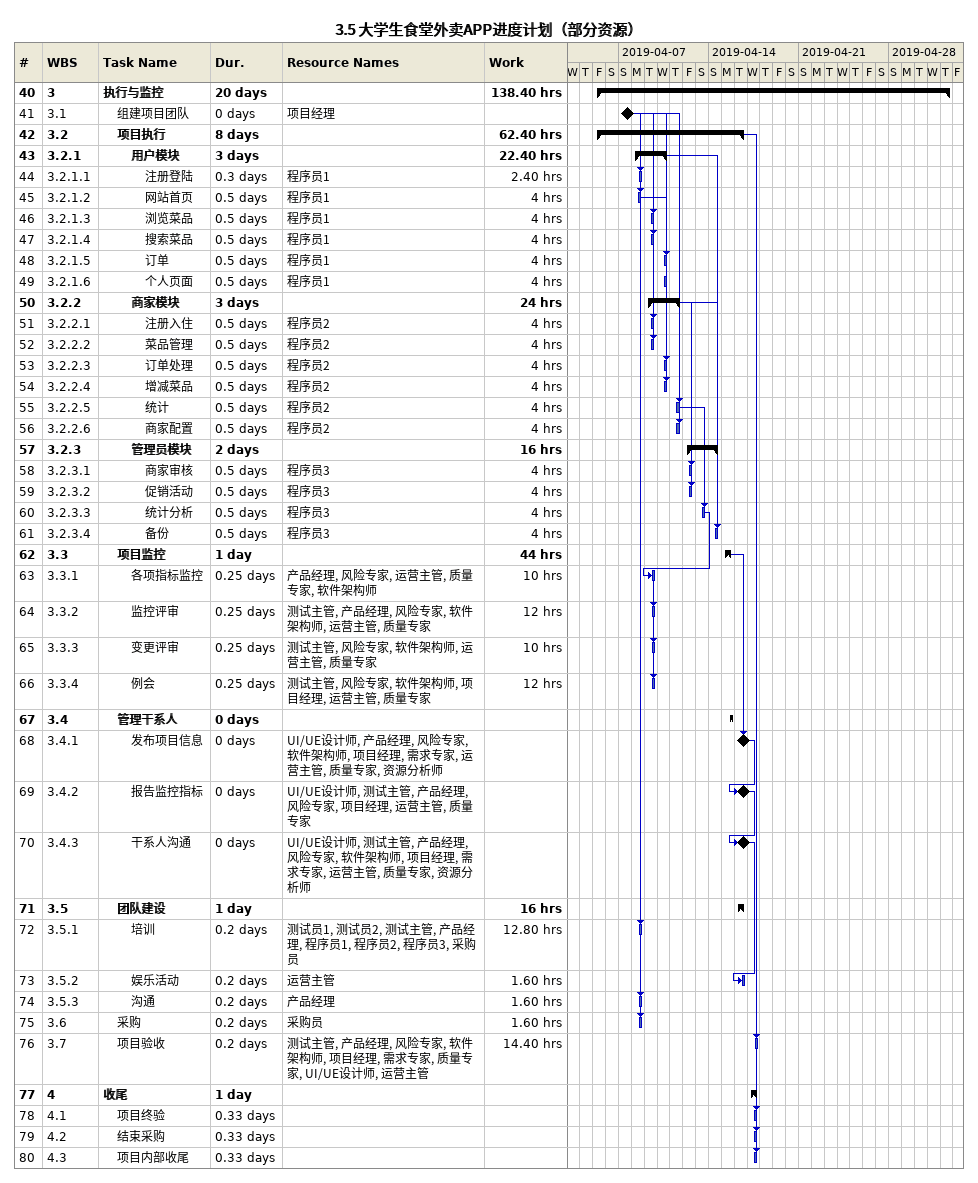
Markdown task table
3.5 大学生食堂外卖APP进度计划（部分资源）

| ID | WBS | Task | Duration | Start | Finish | Predecessors | Resources | Work (h) |
|---|---|---|---|---|---|---|---|---|
| 40 | 3 | **执行与监控** | 20d | 2019-04-05 | 2019-05-02 |  |  | 138.40 |
| 41 | 3.1 | 组建项目团队 | 0d | 2019-04-07 | 2019-04-07 |  | 项目经理 |  |
| 42 | 3.2 | **项目执行** | 8d | 2019-04-05 | 2019-04-16 |  |  | 62.40 |
| 43 | 3.2.1 | **用户模块** | 3d | 2019-04-08 | 2019-04-10 |  |  | 22.40 |
| 44 | 3.2.1.1 | 注册登陆 | 0.3d | 2019-04-08 | 2019-04-08 | 41 | 程序员1 | 2.40 |
| 45 | 3.2.1.2 | 网站首页 | 0.5d | 2019-04-08 | 2019-04-08 | 44 | 程序员1 | 4 |
| 46 | 3.2.1.3 | 浏览菜品 | 0.5d | 2019-04-09 | 2019-04-09 | 45 | 程序员1 | 4 |
| 47 | 3.2.1.4 | 搜索菜品 | 0.5d | 2019-04-09 | 2019-04-09 | 45 | 程序员1 | 4 |
| 48 | 3.2.1.5 | 订单 | 0.5d | 2019-04-10 | 2019-04-10 | 45 | 程序员1 | 4 |
| 49 | 3.2.1.6 | 个人页面 | 0.5d | 2019-04-10 | 2019-04-10 |  | 程序员1 | 4 |
| 50 | 3.2.2 | **商家模块** | 3d | 2019-04-09 | 2019-04-11 |  |  | 24 |
| 51 | 3.2.2.1 | 注册入住 | 0.5d | 2019-04-09 | 2019-04-09 | 41 | 程序员2 | 4 |
| 52 | 3.2.2.2 | 菜品管理 | 0.5d | 2019-04-09 | 2019-04-09 | 41 | 程序员2 | 4 |
| 53 | 3.2.2.3 | 订单处理 | 0.5d | 2019-04-10 | 2019-04-10 | 41 | 程序员2 | 4 |
| 54 | 3.2.2.4 | 增减菜品 | 0.5d | 2019-04-10 | 2019-04-10 | 41 | 程序员2 | 4 |
| 55 | 3.2.2.5 | 统计 | 0.5d | 2019-04-11 | 2019-04-11 | 41 | 程序员2 | 4 |
| 56 | 3.2.2.6 | 商家配置 | 0.5d | 2019-04-11 | 2019-04-11 | 41 | 程序员2 | 4 |
| 57 | 3.2.3 | **管理员模块** | 2d | 2019-04-12 | 2019-04-14 |  |  | 16 |
| 58 | 3.2.3.1 | 商家审核 | 0.5d | 2019-04-12 | 2019-04-12 | 50 | 程序员3 | 4 |
| 59 | 3.2.3.2 | 促销活动 | 0.5d | 2019-04-12 | 2019-04-12 | 50 | 程序员3 | 4 |
| 60 | 3.2.3.3 | 统计分析 | 0.5d | 2019-04-13 | 2019-04-13 | 55 | 程序员3 | 4 |
| 61 | 3.2.3.4 | 备份 | 0.5d | 2019-04-14 | 2019-04-14 | 43, 50 | 程序员3 | 4 |
| 62 | 3.3 | **项目监控** | 1d | 2019-04-15 | 2019-04-15 |  |  | 44 |
| 63 | 3.3.1 | 各项指标监控 | 0.25d | 2019-04-09 | 2019-04-09 | 60 | 产品经理, 风险专家, 运营主管, 质量专家, 软件架构师 | 10 |
| 64 | 3.3.2 | 监控评审 | 0.25d | 2019-04-09 | 2019-04-09 | 63 | 测试主管, 产品经理, 风险专家, 软件架构师, 运营主管, 质量专家 | 12 |
| 65 | 3.3.3 | 变更评审 | 0.25d | 2019-04-09 | 2019-04-09 | 64 | 测试主管, 风险专家, 软件架构师, 运营主管, 质量专家 | 10 |
| 66 | 3.3.4 | 例会 | 0.25d | 2019-04-09 | 2019-04-09 | 65 | 测试主管, 风险专家, 软件架构师, 项目经理, 运营主管, 质量专家 | 12 |
| 67 | 3.4 | **管理干系人** | 0d | 2019-04-15 | 2019-04-15 |  |  |  |
| 68 | 3.4.1 | 发布项目信息 | 0d | 2019-04-16 | 2019-04-16 | 62 | UI/UE设计师, 产品经理, 风险专家, 软件架构师, 项目经理, 需求专家, 运营主管, 质量专家, 资源分析师 |  |
| 69 | 3.4.2 | 报告监控指标 | 0d | 2019-04-16 | 2019-04-16 | 68 | UI/UE设计师, 测试主管, 产品经理, 风险专家, 项目经理, 运营主管, 质量专家 |  |
| 70 | 3.4.3 | 干系人沟通 | 0d | 2019-04-16 | 2019-04-16 | 69 | UI/UE设计师, 测试主管, 产品经理, 风险专家, 软件架构师, 项目经理, 需求专家, 运营主管, 质量专家, 资源分析师 |  |
| 71 | 3.5 | **团队建设** | 1d | 2019-04-16 | 2019-04-16 |  |  | 16 |
| 72 | 3.5.1 | 培训 | 0.2d | 2019-04-08 | 2019-04-08 | 41 | 测试员1, 测试员2, 测试主管, 产品经理, 程序员1, 程序员2, 程序员3, 采购员 | 12.80 |
| 73 | 3.5.2 | 娱乐活动 | 0.2d | 2019-04-16 | 2019-04-16 | 70 | 运营主管 | 1.60 |
| 74 | 3.5.3 | 沟通 | 0.2d | 2019-04-08 | 2019-04-08 | 41 | 产品经理 | 1.60 |
| 75 | 3.6 | 采购 | 0.2d | 2019-04-08 | 2019-04-08 | 41 | 采购员 | 1.60 |
| 76 | 3.7 | 项目验收 | 0.2d | 2019-04-17 | 2019-04-17 | 42 | 测试主管, 产品经理, 风险专家, 软件架构师, 项目经理, 需求专家, 质量专家, UI/UE设计师, 运营主管 | 14.40 |
| 77 | 4 | **收尾** | 1d | 2019-04-17 | 2019-04-17 |  |  |  |
| 78 | 4.1 | 项目终验 | 0.33d | 2019-04-17 | 2019-04-17 | 76 |  |  |
| 79 | 4.2 | 结束采购 | 0.33d | 2019-04-17 | 2019-04-17 | 76 |  |  |
| 80 | 4.3 | 项目内部收尾 | 0.33d | 2019-04-17 | 2019-04-17 | 76 |  |  |
